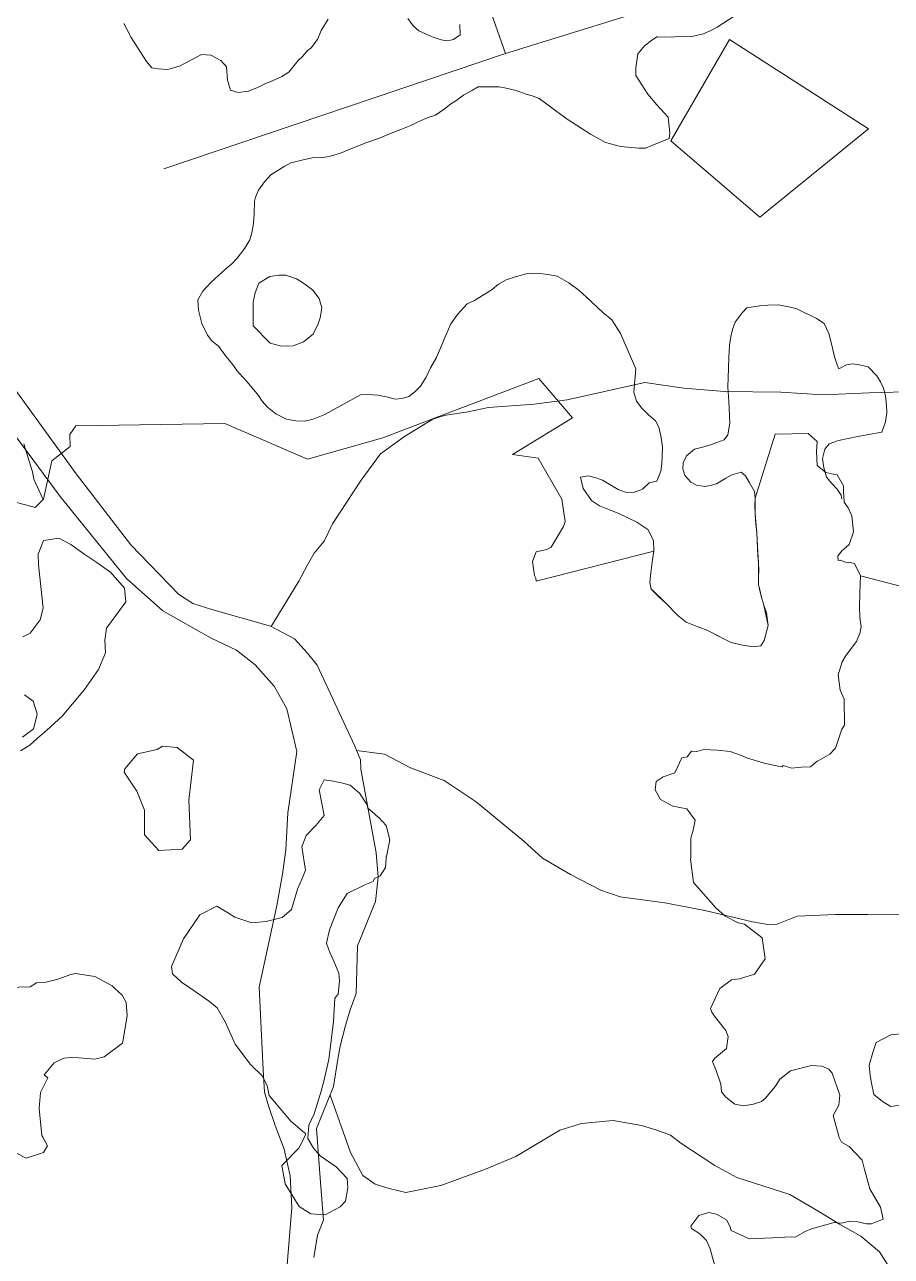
# Model space of a CAD drawing. Header units: metres. Extents: x 4652992 to 4879070, y 2074171 to 2309877.
# Drawn here: x 4654265.4 to 4654334.3, y 2307741.4 to 2307839.3 of the extents above; entities that cross this region are included whole.
import ezdxf

# ---------------------------------------------------------------- set-up
doc = ezdxf.new("R2010")
doc.units = ezdxf.units.M
doc.header["$MEASUREMENT"] = 0
for name, color, linetype, lineweight in [('Level 1', 2, 'Continuous', 0), ('Level 2', 6, 'Continuous', 0), ('Level 37', 3, 'Continuous', 0), ('Level 40', 1, 'Continuous', 0)]:
    doc.layers.add(name, color=color, linetype=linetype, lineweight=lineweight)

msp = doc.modelspace()

# ---------------------------------------------------------------- linework, layer by layer
at = {"layer": 'Level 1'}
for points in [[(4654337.298155, 2307810.164713, 1340), (4654332.516943, 2307810.050887, 1339), (4654328.81082, 2307809.885317, 1338), (4654325.483255, 2307810.100566, 1337), (4654321.01785, 2307810.13894, 1336), (4654317.784353, 2307810.397712, 1335), (4654314.676913, 2307810.87213, 1334), (4654308.493553, 2307809.481054, 1333), (4654305.876074, 2307809.135437, 1332), (4654302.252333, 2307808.876471, 1331), (4654300.470147, 2307808.501825, 1330), (4654298.869413, 2307808.257424, 1329.64), (4654298.381041, 2307808.138131, 1329.58), (4654297.819693, 2307807.946805, 1329.48), (4654295.584967, 2307806.567351, 1329), (4654293.673334, 2307805.178754, 1328), (4654292.140278, 2307803.092552, 1326), (4654289.844218, 2307799.627101, 1320), (4654289.183254, 2307798.256552, 1317), (4654288.406116, 2307797.297431, 1315), (4654287.841578, 2307796.327944, 1313.78), (4654287.179316, 2307795.072793, 1313), (4654284.975284, 2307791.460856, 1312.773216)], [(4654335.478091, 2307768.605532, 1339), (4654332.407717, 2307768.583925, 1337), (4654329.816897, 2307768.576906, 1335), (4654326.780276, 2307768.447085, 1333), (4654325.193728, 2307767.818728, 1332), (4654324.452883, 2307767.779116, 1331.66), (4654323.238711, 2307767.996279, 1331), (4654319.434695, 2307768.883913, 1329), (4654316.266909, 2307769.514284, 1327), (4654312.704104, 2307769.976504, 1325), (4654311.175112, 2307770.52289, 1324), (4654308.777102, 2307771.759524, 1322), (4654306.546328, 2307773.046877, 1320), (4654305.064272, 2307774.401491, 1319), (4654301.275332, 2307777.518313, 1317), (4654298.722475, 2307779.232912, 1316), (4654296.045901, 2307780.240298, 1315), (4654293.989321, 2307781.329287, 1314), (4654291.767519, 2307781.61249, 1313.0277)], [(4654334.147097, 2307740.458132, 1339), (4654333.319521, 2307741.777285, 1338), (4654331.841677, 2307743.002321, 1337), (4654330.13373, 2307743.95209, 1336), (4654328.516299, 2307744.964724, 1335), (4654326.210085, 2307746.329531, 1334), (4654321.97571, 2307747.666506, 1332), (4654320.23572, 2307748.621889, 1331), (4654317.540285, 2307750.394472, 1328), (4654316.720278, 2307751.027895, 1327), (4654315.641299, 2307751.429873, 1326), (4654314.418886, 2307751.820132, 1325), (4654312.149905, 2307752.21448, 1324), (4654309.642885, 2307751.974673, 1323), (4654307.912112, 2307751.438113, 1322), (4654304.4303, 2307749.343691, 1320), (4654302.019472, 2307748.335696, 1319), (4654298.468081, 2307747.032717, 1318), (4654295.690676, 2307746.470278, 1317), (4654294.343874, 2307746.802675, 1316.18), (4654293.235476, 2307747.138125, 1316), (4654292.262331, 2307747.830691, 1315.78), (4654291.288882, 2307749.654116, 1315), (4654289.658694, 2307754.228518, 1314.7314)]]:
    msp.add_polyline3d(points, dxfattribs=at)
at = {"layer": 'Level 2'}
for points in [[(4654286.097772, 2307738.787614, 1315.56), (4654286.629373, 2307745.300178, 1315.42), (4654286.484168, 2307747.802799, 1315.32), (4654286.011181, 2307749.921847, 1315.3), (4654285.300686, 2307751.79409, 1315.3), (4654284.781521, 2307753.303795, 1315.3), (4654284.438687, 2307754.453928, 1315.3), (4654284.345485, 2307756.241907, 1315), (4654284.034366, 2307762.798733, 1314), (4654285.436051, 2307769.293846, 1313.4), (4654285.866912, 2307771.790775, 1313.32), (4654286.14965, 2307773.713984, 1313.28), (4654286.296325, 2307776.653663, 1313.18), (4654287.008472, 2307781.538229, 1313), (4654286.216883, 2307784.926314, 1312.8), (4654285.224191, 2307786.715208, 1312.74), (4654283.697243, 2307788.408752, 1312.66), (4654282.220301, 2307789.582164, 1312.58), (4654280.199868, 2307790.538359, 1312.54), (4654276.369545, 2307792.718349, 1312.48), (4654273.476092, 2307795.285151, 1312.36), (4654268.19568, 2307801.796002, 1312), (4654259.85223, 2307813.063329, 1311.32)], [(4654288.358272, 2307741.317866, 1315.56), (4654288.655478, 2307743.079286, 1315.56), (4654289.137223, 2307744.295203, 1315.56), (4654288.903888, 2307747.272094, 1315.56), (4654288.590936, 2307751.577302, 1315), (4654289.93237, 2307754.908039, 1314.662505), (4654290.266376, 2307757.078663, 1314.662505), (4654290.460209, 2307758.104685, 1314.662505), (4654290.873974, 2307759.750515, 1314.662505), (4654291.268934, 2307760.99901, 1314.662505), (4654291.735873, 2307762.294979, 1314.662505), (4654291.850938, 2307766.092756, 1314), (4654293.263382, 2307769.614553, 1313.300143), (4654293.486071, 2307771.544953, 1313.300143), (4654293.322445, 2307773.490008, 1313.300143), (4654292.101604, 2307780.116878, 1313.085574), (4654292.08523, 2307780.875945, 1313.085574), (4654291.61571, 2307781.964498, 1313), (4654288.62153, 2307788.385844, 1312.773216), (4654287.865814, 2307789.337319, 1312.773216), (4654286.822997, 2307790.484367, 1312.773216), (4654284.911364, 2307791.494637, 1312.773216), (4654280.273499, 2307792.817588, 1312.513525), (4654278.750072, 2307793.288374, 1312.513525), (4654277.607556, 2307794.023225, 1312.513525), (4654273.825822, 2307797.957387, 1312.319655), (4654269.472446, 2307803.588698, 1312), (4654263.92032, 2307811.272377, 1311.589341)]]:
    msp.add_polyline3d(points, dxfattribs=at)
at = {"layer": 'Level 37', "extrusion": (-0.2380571444883622, -0.3757410176505633, 0.8956268662858244), "elevation": -1973933.017426, "flags": 128}
msp.add_lwpolyline([(2696479.591254, 3977594.69809), (2696490.752116, 3977584.896067), (2696472.710368, 3977560.031303)], dxfattribs=at)
at = {"layer": 'Level 37'}
for points in [[(4654303.522367, 2307836.978702, 1346.770273), (4654322.698398, 2307842.942044, 1355.490273), (4654353.584691, 2307851.632133, 1362.930273), (4654366.639489, 2307855.563065, 1364.510273), (4654375.434873, 2307860.383755, 1365.310273), (4654379.018281, 2307866.792882, 1365.050273), (4654379.378924, 2307874.423588, 1364.470273)], [(4654350.719743, 2307732.646542, 1351.8624), (4654352.679703, 2307734.968279, 1351.8624), (4654353.862864, 2307740.972952, 1350.9624), (4654354.436105, 2307744.610379, 1350.5624), (4654353.292347, 2307748.659387, 1350.8624), (4654353.048906, 2307753.647071, 1351.9624), (4654352.82482, 2307759.001394, 1353.2624), (4654352.922972, 2307767.077892, 1352.9624), (4654352.013634, 2307770.423436, 1352.9624), (4654349.670758, 2307776.476608, 1354.3624), (4654346.695481, 2307783.920607, 1355.3624), (4654344.708614, 2307788.000975, 1355.1624), (4654342.865265, 2307792.24554, 1354.7624), (4654335.275842, 2307794.579638, 1351.7624), (4654331.819073, 2307795.498065, 1350.6853)]]:
    msp.add_polyline3d(points, dxfattribs=at)
msp.add_3dface([(4654321.395027, 2307838.126577, 1353.32), (4654332.442731, 2307831.009659, 1352.14), (4654323.816979, 2307824.000521, 1348.32), (4654316.730305, 2307830.079469, 1348.54)], dxfattribs=at)
at = {"layer": 'Level 40', "color": 3, "elevation": 1324.2726, "flags": 128}
msp.add_lwpolyline([(4654278.439226, 2307777.655015), (4654278.805773, 2307780.837452), (4654277.517529, 2307781.838265), (4654276.33612, 2307781.968909), (4654275.903716, 2307781.694845), (4654274.343171, 2307781.354785), (4654273.354078, 2307780.15673), (4654273.299604, 2307779.888545), (4654274.299704, 2307778.387006), (4654274.923299, 2307776.867439), (4654274.900387, 2307774.918527), (4654276.044646, 2307773.667178), (4654277.912558, 2307773.772592), (4654278.563488, 2307774.506134), (4654278.439226, 2307777.655015)], dxfattribs=at)
at = {"layer": 'Level 40', "color": 3}
for points in [[(4654273.260126, 2307839.40244, 1342.52), (4654273.501212, 2307838.930299, 1342.52), (4654273.859857, 2307838.283304, 1342.8), (4654274.418288, 2307837.41485, 1343), (4654275.064918, 2307836.377359, 1343.16), (4654275.482155, 2307835.870315, 1343.36), (4654276.016452, 2307835.79476, 1343.6), (4654276.767951, 2307835.736792, 1343.6), (4654277.74225, 2307836.028736, 1343.64), (4654279.449886, 2307836.93318, 1343.64), (4654280.172027, 2307836.881029, 1343.68), (4654280.970798, 2307836.449948, 1343.76), (4654281.417394, 2307835.937088, 1343.8), (4654281.512186, 2307834.88769, 1343.8), (4654281.747675, 2307834.083225, 1343.8), (4654282.352507, 2307833.902757, 1343.8), (4654283.168445, 2307834.013894, 1344.04), (4654283.896184, 2307834.294068, 1344.36), (4654284.477131, 2307834.603328, 1344.64), (4654284.905564, 2307834.760935, 1345.08), (4654285.815176, 2307835.186946, 1345.84), (4654286.372611, 2307835.531177, 1345.96), (4654287.135058, 2307836.44103, 1346.48), (4654287.481138, 2307836.796827, 1346.88), (4654287.874117, 2307837.234269, 1347.48), (4654288.161605, 2307837.450115, 1347.92), (4654288.660075, 2307838.109151, 1347.96), (4654288.958883, 2307838.838062, 1348.08), (4654289.504128, 2307839.730328, 1348.44)], [(4654295.832719, 2307839.779785, 1348.52), (4654296.267621, 2307839.208617, 1348.44), (4654296.708245, 2307838.818188, 1348.44), (4654297.771241, 2307838.334753, 1348.56), (4654298.48766, 2307838.101863, 1348.68), (4654298.986752, 2307838.002971, 1348.84), (4654299.468055, 2307838.119789, 1349.08), (4654300.001979, 2307838.498991, 1349.08), (4654299.983692, 2307839.321044, 1349.36)], [(4654321.786997, 2307839.972067, 1355.76), (4654320.419843, 2307839.091096, 1354.68), (4654319.874101, 2307838.805172, 1354.44), (4654319.340053, 2307838.577556, 1354.32), (4654318.412652, 2307838.367256, 1354), (4654317.925378, 2307838.372869, 1353.84), (4654317.062417, 2307838.331674, 1353.64), (4654316.234661, 2307838.313815, 1353.4), (4654315.68867, 2307838.331063, 1353.16), (4654315.627626, 2307838.332991, 1353.151056)], [(4654315.627626, 2307838.332991, 1353.151056), (4654315.627626, 2307838.332991, 1352.231056), (4654315.208054, 2307838.030611, 1351.951056), (4654314.644738, 2307837.60843, 1351.871056), (4654314.126559, 2307836.969603, 1351.311056), (4654313.962324, 2307835.874793, 1351.111056), (4654313.954492, 2307835.253298, 1351.031056), (4654314.907056, 2307833.788371, 1350.551056), (4654315.626602, 2307832.933429, 1350.391056), (4654316.5292, 2307831.953129, 1349.671056), (4654316.662611, 2307830.710206, 1349.311056), (4654316.597983, 2307830.248335, 1349.111056), (4654315.231502, 2307829.688954, 1348.591056), (4654314.714824, 2307829.494864, 1348.551056), (4654314.204477, 2307829.477532, 1348.511056), (4654312.742892, 2307829.619424, 1348.431056), (4654311.557136, 2307829.943896, 1348.431056), (4654310.349561, 2307830.59906, 1348.431056), (4654308.507386, 2307831.795608, 1348.471056), (4654306.276789, 2307833.425316, 1348.391056), (4654305.80725, 2307833.607563, 1348.391056), (4654305.159989, 2307833.795433, 1348.391056), (4654304.438442, 2307834.057392, 1348.351056), (4654303.642108, 2307834.245195, 1348.391056), (4654303.097782, 2307834.353286, 1348.391056), (4654301.419779, 2307834.363272, 1348.56)], [(4654301.419779, 2307834.363272, 1348.56), (4654300.980134, 2307834.09178, 1348.56), (4654300.258366, 2307833.689174, 1348.24), (4654299.648185, 2307833.234145, 1347.88), (4654299.266775, 2307833.006597, 1347.36), (4654298.83262, 2307832.668251, 1346.96), (4654298.046413, 2307832.09654, 1346.44), (4654297.459495, 2307831.909712, 1346.24), (4654296.896088, 2307831.687913, 1346), (4654296.455962, 2307831.471999, 1345.8), (4654295.951272, 2307831.238566, 1345.68), (4654295.288096, 2307830.975911, 1345.44), (4654294.525152, 2307830.6724, 1345), (4654293.592029, 2307830.28136, 1344.6), (4654292.576678, 2307829.936925, 1344), (4654291.449864, 2307829.493327, 1343.12), (4654290.481536, 2307829.078951, 1342.72), (4654289.577647, 2307828.83368, 1342.72), (4654289.072833, 2307828.751832, 1342.72), (4654288.23923, 2307828.70482, 1342.52), (4654287.411598, 2307828.535375, 1341.68), (4654286.542914, 2307828.31344, 1341.36), (4654285.997172, 2307828.027517, 1341.12), (4654284.946864, 2307827.356574, 1340.04), (4654284.442423, 2307826.81997, 1339.68), (4654283.973311, 2307826.155116, 1339.2), (4654283.738942, 2307825.59531, 1338.64), (4654283.645269, 2307825.280437, 1338.2), (4654283.622628, 2307824.254308, 1338.16), (4654283.564533, 2307823.508014, 1338.16), (4654283.441875, 2307822.744201, 1338.16), (4654283.272069, 2307822.201915, 1337.96), (4654282.896879, 2307821.548763, 1337.52), (4654282.275254, 2307820.732256, 1337.24), (4654281.817711, 2307820.277295, 1337.04), (4654281.371862, 2307819.880642, 1336.96), (4654280.779346, 2307819.361489, 1336.76), (4654280.216188, 2307818.836519, 1336.36), (4654279.553386, 2307818.119107, 1335.96), (4654279.142991, 2307817.442619, 1335.88), (4654279.190636, 2307816.614749, 1335.88), (4654279.467425, 2307815.559602, 1335.72), (4654279.92024, 2307814.621138, 1335.56), (4654280.255249, 2307814.1607, 1335.36), (4654280.80746, 2307813.717849, 1334.92), (4654281.283538, 2307813.047585, 1334.8), (4654281.971095, 2307812.21417, 1334.68), (4654282.259081, 2307811.823673, 1334.4), (4654282.729188, 2307811.275841, 1334), (4654283.081737, 2307810.902864, 1333.76), (4654283.963234, 2307809.818835, 1333.76), (4654284.268884, 2307809.364214, 1333.76), (4654284.691968, 2307808.886324, 1333.72), (4654285.349918, 2307808.361897, 1333.64), (4654286.183894, 2307807.954153, 1333.64), (4654286.947212, 2307807.802907, 1333.64), (4654287.645841, 2307807.785727, 1333.68), (4654288.320834, 2307807.955103, 1333.72), (4654289.248111, 2307808.31699, 1333.8), (4654292.064771, 2307809.880741, 1334.04), (4654292.651814, 2307809.915984, 1334.36), (4654293.46203, 2307809.846382, 1335.08), (4654294.254705, 2307809.689318, 1336.08), (4654294.836026, 2307809.543821, 1337.4), (4654295.39371, 2307809.584881, 1338.28), (4654295.916065, 2307809.75419, 1338.32), (4654296.385425, 2307810.115872, 1338.32), (4654296.842968, 2307810.570833, 1338.32), (4654297.288568, 2307811.270658, 1338.32), (4654297.65194, 2307812.017087, 1338.56), (4654298.120927, 2307812.833527, 1338.96), (4654298.53692, 2307813.84234, 1339.6), (4654298.888474, 2307814.682048, 1340.36), (4654299.269386, 2307815.515939, 1341.36), (4654299.785397, 2307816.262436, 1342.16), (4654300.565508, 2307817.108165, 1342.2), (4654301.140608, 2307817.388272, 1342.2), (4654302.537121, 2307818.263426, 1342.2), (4654303.047533, 2307818.677598, 1342.24), (4654303.663685, 2307819.010195, 1342.24), (4654304.479499, 2307819.272918, 1342.56), (4654305.254261, 2307819.48315, 1342.64), (4654306.152428, 2307819.547682, 1342.72), (4654306.956797, 2307819.448926, 1342.84), (4654307.720114, 2307819.29768, 1343), (4654308.624625, 2307818.785023, 1343.12), (4654309.447032, 2307818.167386, 1343.24), (4654310.046266, 2307817.654593, 1343.36), (4654311.327086, 2307816.430817, 1343.52), (4654312.061418, 2307815.830631, 1343.56), (4654312.73156, 2307814.758168, 1343.6), (4654313.966726, 2307811.936891, 1343.8), (4654313.809733, 2307810.088642, 1344.48), (4654314.004045, 2307809.383272, 1344.68), (4654314.438947, 2307808.812104, 1344.72), (4654314.973617, 2307808.281792, 1344.72), (4654315.519981, 2307807.809787, 1344.72), (4654315.78458, 2307807.302675, 1344.76), (4654315.984863, 2307806.474873, 1344.76), (4654316.079407, 2307805.728647, 1344.76), (4654316.027657, 2307804.405164, 1344.76), (4654315.940079, 2307803.816273, 1344.76), (4654315.629577, 2307803.029055, 1344.76), (4654315.019147, 2307802.877198, 1344.76), (4654314.491194, 2307802.375564, 1344.76), (4654313.769302, 2307802.124544, 1344.76), (4654313.12939, 2307802.130089, 1344.76), (4654312.56561, 2307802.363047, 1344.76), (4654311.308674, 2307803.097096, 1344.76), (4654310.709689, 2307803.306717, 1344.76), (4654310.187086, 2307803.44058, 1344.88), (4654309.553144, 2307803.323693, 1344.96), (4654309.771093, 2307802.431767, 1345.16), (4654310.435263, 2307801.481736, 1345.28), (4654311.081396, 2307801.050588, 1345.32), (4654311.874196, 2307800.741939, 1345.36), (4654312.608279, 2307800.444924, 1345.44), (4654314.029547, 2307799.769251, 1345.72), (4654314.916517, 2307799.169133, 1345.72), (4654315.351668, 2307798.294793, 1345.72), (4654315.399313, 2307797.466923, 1345.72), (4654315.253267, 2307796.586495, 1345.72), (4654315.142427, 2307795.729403, 1345.8), (4654315.078485, 2307794.953956, 1346), (4654315.190445, 2307794.446776, 1346.12), (4654315.79565, 2307793.811552, 1346.28), (4654316.312656, 2307793.345364, 1346.32), (4654317.299768, 2307792.331345, 1346.44), (4654317.957719, 2307791.806918, 1346.68)], [(4654283.540859, 2307815.36495, 1335.071197), (4654283.538968, 2307815.954607, 1334.991197), (4654283.55877, 2307817.25012, 1334.931197), (4654283.709125, 2307817.990889, 1334.931197), (4654283.985192, 2307818.752047, 1334.931197), (4654284.868788, 2307819.286905, 1334.931197), (4654285.590898, 2307819.400508, 1334.991197), (4654286.134494, 2307819.38332, 1335.011197), (4654287.002029, 2307819.090326, 1335.031197), (4654287.477949, 2307818.814588, 1335.051197), (4654288.257305, 2307818.236894, 1335.071197), (4654288.782155, 2307817.528374, 1335.091197), (4654289.014702, 2307816.802297, 1335.111197), (4654288.867164, 2307816.00053, 1335.131197), (4654288.708493, 2307815.518277, 1335.131197), (4654288.315426, 2307814.704782, 1335.131197), (4654287.536905, 2307814.088638, 1335.131197), (4654286.715087, 2307813.78328, 1335.131197), (4654286.206473, 2307813.748199, 1335.131197), (4654285.680434, 2307813.777014, 1335.131197), (4654284.888758, 2307813.994518, 1335.131197), (4654283.540859, 2307815.36495, 1335.071197)], [(4654317.957719, 2307791.806918, 1346.88), (4654318.497987, 2307791.608931, 1347.2), (4654319.602035, 2307791.177985, 1347.36), (4654320.295066, 2307790.828481, 1347.48), (4654320.905869, 2307790.525581, 1347.52), (4654321.540184, 2307790.18771, 1347.68), (4654322.297654, 2307790.00731, 1347.76), (4654323.272327, 2307789.844498, 1347.76), (4654323.900422, 2307789.932231, 1347.76), (4654324.17012, 2307790.363787, 1347.68), (4654324.468556, 2307791.547454, 1347.68), (4654324.332711, 2307792.544361, 1347.56), (4654324.120858, 2307793.16227, 1347.56), (4654323.985387, 2307793.704421, 1347.52), (4654323.838222, 2307794.188263, 1347.52), (4654323.720291, 2307794.817875, 1347.52), (4654323.696282, 2307795.459188, 1347.52), (4654323.725267, 2307795.908128, 1347.28), (4654323.701258, 2307796.549441, 1347.12), (4654323.653862, 2307797.07414, 1347.12), (4654323.564294, 2307798.910619, 1346.92), (4654323.487415, 2307799.592721, 1346.84), (4654323.433923, 2307800.391437, 1346.72), (4654323.421608, 2307801.091058, 1346.6), (4654323.444622, 2307801.66243, 1346.48), (4654323.397225, 2307802.187129, 1346.4), (4654322.968046, 2307802.939036, 1346), (4654322.674089, 2307803.451965, 1345.68), (4654322.333358, 2307803.731664, 1345.2), (4654321.587955, 2307803.515614, 1344.68), (4654321.106776, 2307803.24721, 1344.64), (4654320.379162, 2307802.81545, 1344.64), (4654319.862654, 2307802.675295, 1344.48), (4654319.451761, 2307802.605149, 1344.04), (4654318.770672, 2307802.70979, 1343.56), (4654318.330172, 2307802.948634, 1343.32), (4654317.854219, 2307803.467311, 1343.2), (4654317.683542, 2307803.986125, 1343.04), (4654317.718374, 2307804.464219, 1342.8), (4654317.982102, 2307805.018207, 1342.6), (4654318.609823, 2307805.560696, 1342.64), (4654319.478507, 2307805.782631, 1342.92), (4654319.965657, 2307805.928603, 1343.4), (4654320.39409, 2307806.08621, 1343.64), (4654320.986855, 2307806.302192, 1344.08), (4654321.280065, 2307806.698777, 1344.28), (4654321.437804, 2307807.637513, 1344.36), (4654321.360055, 2307809.380714, 1344.4), (4654321.276956, 2307810.488419, 1344.52), (4654321.334429, 2307811.992641, 1344.96), (4654321.351347, 2307812.83803, 1345.12), (4654321.391653, 2307813.800034, 1345.24), (4654321.502617, 2307814.50554, 1345.44), (4654321.648912, 2307815.082797, 1345.56), (4654321.853922, 2307815.64842, 1345.72), (4654322.399291, 2307816.3891, 1345.88), (4654322.786424, 2307816.797388, 1345.88), (4654323.796052, 2307816.961083, 1346.04), (4654324.447659, 2307817.013845, 1346.12), (4654325.275415, 2307817.031704, 1346.2), (4654326.244241, 2307816.839738, 1346.24), (4654326.766844, 2307816.705875, 1346.28), (4654328.32321, 2307815.942809, 1346.56), (4654328.916473, 2307815.552448, 1346.6), (4654329.3046, 2307814.74805, 1346.88), (4654329.557878, 2307813.727874, 1347.72), (4654329.758162, 2307812.900072, 1347.72), (4654329.964168, 2307812.253009, 1347.92), (4654330.087697, 2307811.955723, 1348.44), (4654330.698002, 2307812.259166, 1348.44), (4654331.173458, 2307812.346831, 1348.8), (4654331.737114, 2307812.265458, 1348.84), (4654332.435867, 2307812.096693, 1348.84), (4654333.117454, 2307811.385709, 1349.04), (4654333.417257, 2307810.901934, 1349.16), (4654333.652497, 2307810.40064, 1349.24), (4654333.805633, 2307809.794365, 1349.28), (4654333.89433, 2307809.018986, 1349.4), (4654333.906522, 2307808.47095, 1349.44), (4654333.78971, 2307807.736291, 1349.48), (4654333.50272, 2307806.914102, 1349.48), (4654332.328759, 2307806.692031, 1349.52), (4654331.600895, 2307806.563443, 1349.48), (4654330.074759, 2307806.259593, 1349.2), (4654329.317661, 2307805.985235, 1349.08), (4654328.989246, 2307805.565314, 1348.92), (4654328.807871, 2307804.813134, 1348.84), (4654328.902415, 2307804.066908, 1348.84), (4654329.120239, 2307803.326567, 1348.84), (4654329.537475, 2307802.819524, 1348.84), (4654329.966406, 2307802.370788, 1348.84), (4654330.272056, 2307801.916167, 1348.84), (4654330.338356, 2307801.584109, 1348.898048)], [(4654263.715271, 2307801.584107, 1325.0701), (4654265.564196, 2307801.118111, 1324.9263), (4654266.221065, 2307800.92687, 1324.9263), (4654266.872315, 2307801.584107, 1322.4647), (4654267.53701, 2307804.62056, 1324.226), (4654269.000686, 2307805.766176, 1329.8287), (4654268.985893, 2307806.728773, 1329.8287), (4654269.453349, 2307807.427852, 1329.8287), (4654281.285914, 2307807.611372, 1333.8197), (4654287.865381, 2307804.769378, 1335.4314), (4654293.843729, 2307806.457313, 1335.4314), (4654297.52924, 2307807.8633, 1335.8477), (4654306.24533, 2307811.188405, 1336.8321), (4654308.934945, 2307808.040199, 1336.8321), (4654304.164876, 2307805.133979, 1344.6853), (4654306.184863, 2307804.832852, 1344.72), (4654308.086942, 2307801.584108, 1344.6853), (4654308.333402, 2307799.804723, 1344.6853), (4654308.215454, 2307799.405606, 1344.6853), (4654307.231509, 2307797.777979, 1344.6853), (4654306.895382, 2307797.598927, 1344.6853), (4654306.028444, 2307797.41208, 1344.9612), (4654305.738551, 2307796.621167, 1345.4531), (4654305.91143, 2307795.528899, 1345.72), (4654306.016467, 2307795.317898, 1345.72), (4654306.030394, 2307795.075673, 1345.72), (4654315.399292, 2307797.466919, 1345.72), (4654315.253296, 2307796.586487, 1345.72), (4654315.142517, 2307795.729492, 1345.8), (4654315.078491, 2307794.954102, 1346), (4654315.190491, 2307794.4469, 1346.12), (4654315.316834, 2307794.322872, 1346.1425), (4654316.26105, 2307793.395963, 1346.3108), (4654316.312683, 2307793.345276, 1346.32), (4654317.299683, 2307792.331482, 1346.44), (4654317.957703, 2307791.806885, 1346.88), (4654318.498108, 2307791.608887, 1347.2), (4654319.602112, 2307791.178101, 1347.36), (4654320.905884, 2307790.525696, 1347.52), (4654321.540283, 2307790.187683, 1347.68), (4654322.29773, 2307790.007324, 1347.76), (4654322.776478, 2307789.927328, 1347.76), (4654323.272278, 2307789.844483, 1347.76), (4654323.900513, 2307789.932312, 1347.76), (4654324.170105, 2307790.363892, 1347.68), (4654324.468689, 2307791.547486, 1347.68), (4654324.120911, 2307793.162293, 1347.56), (4654323.985474, 2307793.704529, 1347.52), (4654323.720276, 2307794.817871, 1347.52), (4654323.696289, 2307795.45929, 1347.52), (4654323.701294, 2307796.5495, 1347.12), (4654323.616948, 2307797.831765, 1347.0375), (4654323.56427, 2307798.910706, 1346.92), (4654323.433899, 2307800.39148, 1346.72), (4654323.444702, 2307801.662476, 1346.48), (4654325.026824, 2307806.741527, 1348.75), (4654327.660464, 2307806.810242, 1349.1853), (4654328.372693, 2307806.165132, 1349.1853), (4654328.328634, 2307805.385622, 1349.1853), (4654328.359996, 2307804.265099, 1349.1853), (4654329.06497, 2307803.700627, 1349.1853), (4654329.542154, 2307803.605558, 1349.1853), (4654329.960882, 2307803.522135, 1349.1853), (4654330.46325, 2307802.643357, 1349.1853), (4654330.470388, 2307802.223183, 1349.1853), (4654330.523723, 2307801.339529, 1349.1853), (4654330.845955, 2307800.901875, 1349.1853), (4654331.132614, 2307800.268314, 1349.1853), (4654331.265239, 2307798.980286, 1349.1853), (4654330.925629, 2307797.990829, 1349.1853), (4654330.297414, 2307797.448156, 1349.1853), (4654330.010926, 2307797.047015, 1349.1853), (4654330.052362, 2307796.714852, 1349.1853), (4654330.187171, 2307796.750061, 1349.1853), (4654330.629821, 2307796.584835, 1350.6853), (4654331.107743, 2307796.526417, 1350.6853), (4654331.340101, 2307796.480122, 1350.6853), (4654331.819073, 2307795.498065, 1350.6853), (4654331.749311, 2307794.133565, 1350.6853), (4654331.747991, 2307792.972494, 1350.6853), (4654331.75247, 2307792.240115, 1350.6853), (4654331.827049, 2307791.776443, 1350.6853), (4654331.865543, 2307791.489745, 1350.6853), (4654331.785923, 2307790.987519, 1349.6853), (4654331.491562, 2307790.280521, 1349.6853), (4654330.837768, 2307789.38813, 1349.1853), (4654330.617264, 2307789.106102, 1349.1853), (4654330.370946, 2307788.649744, 1349.1853), (4654330.05245, 2307787.612289, 1349.1853), (4654330.209011, 2307786.41165, 1349.1853), (4654330.526868, 2307785.701321, 1349.1853), (4654330.543807, 2307783.633258, 1349.1853), (4654330.328078, 2307783.299082, 1349.1853), (4654329.81795, 2307781.795037, 1349.1853), (4654329.709298, 2307781.690382, 1349.1853), (4654329.366081, 2307781.314099, 1349.1853), (4654328.443228, 2307780.791585, 1349.1853), (4654328.357953, 2307780.7557, 1349.1853), (4654327.837643, 2307780.317699, 1349.1853), (4654327.09103, 2307780.277823, 1347.1853), (4654326.34861, 2307780.211686, 1347.1853), (4654325.664884, 2307780.428222, 1345.1853), (4654325.59515, 2307780.307709, 1344.6853), (4654324.737715, 2307780.473892, 1343.6853), (4654324.14846, 2307780.59158, 1343.6853), (4654322.751882, 2307781.02929, 1343.6853), (4654322.349094, 2307781.218555, 1343.1853), (4654321.457854, 2307781.536493, 1342.1853), (4654320.426078, 2307781.637675, 1341.6853), (4654319.364388, 2307781.684651, 1340.6853), (4654318.812492, 2307781.523294, 1339.6853), (4654318.371702, 2307781.545994, 1339.1853), (4654318.048862, 2307781.118156, 1338.6853), (4654317.605672, 2307781.029924, 1338.1853), (4654317.068185, 2307779.847017, 1337.6853), (4654316.145016, 2307779.513287, 1336.1853), (4654315.574985, 2307779.134701, 1336.1853), (4654315.499095, 2307778.486938, 1336.1853), (4654315.926898, 2307777.7143, 1336.1853), (4654316.895287, 2307777.186728, 1336.1853), (4654318.005786, 2307776.965423, 1336.1853), (4654318.661949, 2307776.061254, 1336.1853), (4654318.520477, 2307775.269561, 1336.1853), (4654318.322015, 2307774.656599, 1336.1853), (4654318.327184, 2307773.042184, 1336.1853), (4654318.314871, 2307772.981402, 1336.1853), (4654318.545311, 2307771.112246, 1336.1853), (4654320.31333, 2307769.094263, 1336.1853), (4654321.054546, 2307768.447254, 1336.1853), (4654322.0945, 2307767.918539, 1336.1853), (4654322.588718, 2307767.819255, 1336.1853), (4654324.012576, 2307766.720542, 1336.1853), (4654324.235999, 2307765.061031, 1336.1853), (4654323.403331, 2307763.83636, 1336.1853), (4654322.186695, 2307763.45717, 1336.1853), (4654321.571749, 2307763.378613, 1336.1853), (4654320.645727, 2307762.699692, 1336.1853), (4654319.898714, 2307761.117182, 1336.1853), (4654320.004614, 2307760.819752, 1337.6853), (4654320.216578, 2307760.501697, 1337.6853), (4654321.110081, 2307759.347421, 1337.6853), (4654321.294119, 2307758.887391, 1337.6853), (4654321.170633, 2307757.915572, 1338.6853), (4654320.221676, 2307757.126026, 1338.6853), (4654320.064163, 2307756.905463, 1338.6853), (4654320.344345, 2307756.188436, 1338.6853), (4654320.726375, 2307755.083079, 1338.6853), (4654320.756, 2307754.485434, 1338.6853), (4654321.101942, 2307754.05194, 1339.6853), (4654321.825296, 2307753.494228, 1339.6853), (4654322.51409, 2307753.371389, 1339.6853), (4654323.301719, 2307753.515601, 1339.6853), (4654323.960156, 2307753.723948, 1339.6853), (4654324.239319, 2307753.948621, 1339.6853), (4654325.047264, 2307754.943246, 1340.1853), (4654325.413552, 2307755.495852, 1340.1853), (4654326.257937, 2307756.160839, 1340.1853), (4654327.908198, 2307756.564881, 1340.1853), (4654328.731406, 2307756.516852, 1340.1853), (4654329.311435, 2307756.279901, 1340.1853), (4654329.553445, 2307755.969924, 1340.1853), (4654330.170606, 2307754.219982, 1340.1853), (4654330.086757, 2307753.431785, 1340.1853), (4654329.644628, 2307752.604869, 1340.1853), (4654330.115925, 2307750.853024, 1341.1853), (4654330.316339, 2307750.483481, 1341.1853), (4654330.908478, 2307750.145722, 1341.1853), (4654331.958258, 2307749.039904, 1342.6853), (4654332.121783, 2307748.313463, 1342.6853), (4654332.564642, 2307746.774529, 1342.6853), (4654333.399813, 2307745.327075, 1342.6853), (4654333.629534, 2307744.368126, 1342.1853), (4654332.692034, 2307743.996348, 1341.6853), (4654332.301404, 2307744.004419, 1341.6853), (4654331.613323, 2307744.140764, 1341.6853), (4654330.944876, 2307744.193717, 1341.6853), (4654330.321685, 2307744.042306, 1341.6853), (4654329.733579, 2307744.096329, 1340.6853), (4654327.919369, 2307743.596173, 1340.6853), (4654327.425218, 2307743.38839, 1340.6853), (4654326.625305, 2307742.919225, 1340.1853), (4654326.296756, 2307742.949435, 1339.6853), (4654324.825278, 2307742.886772, 1339.6853), (4654322.958552, 2307742.805751, 1339.6853), (4654321.546103, 2307743.456047, 1339.6853), (4654321.430757, 2307743.794495, 1338.6853), (4654321.168437, 2307744.314935, 1338.6853), (4654320.366704, 2307744.760199, 1337.1853), (4654319.751313, 2307744.88287, 1337.1853), (4654318.971114, 2307744.65474, 1337.1853), (4654318.333503, 2307743.800523, 1337.6853), (4654318.377735, 2307743.613705, 1337.6853), (4654319.055239, 2307743.209084, 1337.6853), (4654319.586928, 2307742.670577, 1337.6853), (4654319.86503, 2307742.015325, 1337.6853), (4654320.310339, 2307740.33287, 1337.6853)], [(4654266.872336, 2307801.584106, 1322.464712), (4654266.843073, 2307801.626066, 1322.464712), (4654266.118727, 2307803.181488, 1322.504712), (4654266.018776, 2307803.754892, 1322.504712), (4654265.756479, 2307804.609638, 1322.504712), (4654265.329538, 2307805.995281, 1322.704712)], [(4654265.048217, 2307781.574069, 1329.1198), (4654265.799145, 2307782.045968, 1328.84), (4654266.418858, 2307782.587736, 1328.2895), (4654267.150138, 2307783.227038, 1327.64), (4654268.366269, 2307784.329663, 1325.64), (4654270.131503, 2307786.446871, 1324.44), (4654271.264887, 2307788.057184, 1323.24), (4654271.805342, 2307789.363498, 1322.04), (4654271.746294, 2307790.388892, 1322.04), (4654271.882396, 2307791.322023, 1322.04), (4654272.625454, 2307792.347561, 1322.04), (4654273.430298, 2307793.414099, 1322.04), (4654273.330258, 2307794.500896, 1322.04), (4654272.239786, 2307795.746511, 1323.24), (4654271.122689, 2307796.554999, 1323.24), (4654270.087433, 2307797.240646, 1323.24), (4654269.062595, 2307797.977469, 1323.24), (4654268.098785, 2307798.489085, 1323.24), (4654267.247291, 2307798.359436, 1323.24), (4654266.886717, 2307798.304535, 1323.24), (4654266.45259, 2307797.219308, 1323.24), (4654266.491375, 2307796.359386, 1323.24), (4654266.863488, 2307792.915189, 1325.64), (4654266.625589, 2307792.006604, 1325.64), (4654265.824163, 2307790.944733, 1325.64), (4654265.229513, 2307790.638331, 1325.64)], [(4654265.381487, 2307786.048435, 1333.4775), (4654266.064603, 2307785.538117, 1333.64), (4654266.34113, 2307784.595647, 1333.64), (4654266.37603, 2307784.476701, 1333.64), (4654266.089034, 2307783.324122, 1333.64), (4654265.223688, 2307782.668711, 1333.64)], [(4654288.141315, 2307744.792646, 1323.24), (4654289.280703, 2307744.709772, 1323.24), (4654290.468097, 2307745.338653, 1323.24), (4654290.895324, 2307745.782449, 1323.24), (4654291.064612, 2307746.854694, 1323.24), (4654291.020007, 2307747.584869, 1323.24), (4654290.151365, 2307748.527384, 1323.24), (4654288.884219, 2307749.405072, 1323.24), (4654288.329767, 2307749.996429, 1323.24), (4654287.894853, 2307750.763147, 1323.24), (4654287.982141, 2307751.844745, 1323.24), (4654288.401121, 2307752.722825, 1323.24), (4654288.961271, 2307754.534297, 1323.24), (4654289.154529, 2307755.333815, 1322.8608), (4654289.572787, 2307757.064164, 1322.04), (4654289.9417, 2307760.071781, 1322.04), (4654290.045703, 2307761.915335, 1320.44), (4654290.30674, 2307762.249169, 1320.44), (4654290.420718, 2307763.287561, 1320.44), (4654290.357161, 2307763.927235, 1320.44), (4654289.969022, 2307764.872746, 1320.44), (4654289.626772, 2307765.567945, 1320.44), (4654289.386829, 2307766.290971, 1320.44), (4654289.603114, 2307767.357096, 1320.44), (4654290.294977, 2307769.100006, 1320.44), (4654291.013321, 2307770.25888, 1320.44), (4654292.408976, 2307770.945168, 1320.44), (4654293.089165, 2307771.194658, 1320.44), (4654293.187118, 2307771.450667, 1320.84), (4654293.643012, 2307771.637832, 1320.84), (4654294.071888, 2307772.323509, 1320.84), (4654294.119978, 2307773.036869, 1320.84), (4654294.108764, 2307773.149671, 1320.84), (4654294.148165, 2307773.175839, 1320.84), (4654294.420635, 2307774.519186, 1320.84), (4654294.116696, 2307775.640016, 1320.84), (4654293.52373, 2307776.28831, 1320.84), (4654293.513774, 2307776.296973, 1320.84), (4654292.975471, 2307776.765359, 1320.84), (4654292.661647, 2307777.038422, 1320.84), (4654292.615787, 2307777.288518, 1320.84), (4654291.986383, 2307778.233195, 1320.84), (4654291.244797, 2307778.862887, 1320.84), (4654290.557905, 2307779.04797, 1320.84), (4654289.768779, 2307779.205239, 1320.84), (4654289.202353, 2307779.269936, 1320.84), (4654288.801093, 2307778.482491, 1320.84), (4654289.180846, 2307776.435848, 1322.84), (4654288.539631, 2307775.650214, 1322.84), (4654287.750103, 2307774.846044, 1322.84), (4654287.423644, 2307773.949562, 1322.84), (4654287.716125, 2307772.104768, 1324.44), (4654287.437084, 2307771.440592, 1324.44), (4654287.074381, 2307770.601129, 1324.44), (4654286.598774, 2307768.968334, 1324.44), (4654286.377346, 2307768.785963, 1324.44), (4654285.848143, 2307768.350105, 1324.44), (4654284.580289, 2307768.026918, 1324.44), (4654283.451674, 2307767.915929, 1324.44), (4654282.102496, 2307768.376805, 1324.44), (4654281.593856, 2307768.682601, 1324.724), (4654280.66959, 2307769.238274, 1325.24), (4654279.304328, 2307768.552401, 1328.44), (4654278.0019, 2307766.643648, 1331.24), (4654277.066684, 2307764.453384, 1332.04), (4654277.138492, 2307763.868489, 1332.04), (4654277.860675, 2307763.201501, 1332.04), (4654278.949212, 2307762.461481, 1332.04), (4654280.074282, 2307761.666619, 1332.04), (4654280.674959, 2307761.150911, 1332.04), (4654281.35293, 2307759.985193, 1332.04), (4654282.112365, 2307758.280042, 1333.64), (4654283.321818, 2307756.651827, 1334.84), (4654284.264471, 2307755.762745, 1333.64), (4654284.651462, 2307754.980776, 1333.24), (4654284.814335, 2307754.19996, 1333.24), (4654286.538752, 2307752.146598, 1333.24), (4654287.63597, 2307751.219538, 1333.9992), (4654287.69495, 2307751.169704, 1334.04), (4654287.693597, 2307751.117946, 1333.9796), (4654287.69028, 2307750.991062, 1333.8315), (4654287.169948, 2307750.01202, 1331.24), (4654285.836145, 2307748.621421, 1328.44), (4654286.090217, 2307747.159674, 1326.44), (4654287.197666, 2307745.365474, 1323.24), (4654288.141315, 2307744.792646, 1323.24)], [(4654263.921179, 2307750.032253, 1339.6853), (4654265.516222, 2307749.214696, 1339.6853), (4654266.884474, 2307749.654564, 1339.6853), (4654267.206892, 2307750.195298, 1339.6853), (4654266.829318, 2307750.886957, 1339.6853), (4654266.739656, 2307751.021642, 1339.6853), (4654266.527318, 2307753.158316, 1339.6853), (4654266.646536, 2307754.431333, 1339.6853), (4654267.239223, 2307755.6056, 1339.6853), (4654266.930751, 2307755.829966, 1338.6853), (4654267.736548, 2307756.787688, 1338.6853), (4654268.500565, 2307757.164908, 1338.6853), (4654269.006788, 2307757.213122, 1337.6853), (4654269.703332, 2307757.174869, 1337.6853), (4654270.965778, 2307757.066688, 1336.6853), (4654271.707451, 2307757.276429, 1336.6853), (4654273.169132, 2307758.362114, 1336.6853), (4654273.18863, 2307758.458102, 1336.6853), (4654273.519934, 2307760.541395, 1334.6853), (4654273.440224, 2307761.586037, 1334.6853), (4654273.132981, 2307762.167725, 1334.6853), (4654272.564213, 2307762.694711, 1334.1133), (4654272.328845, 2307762.912788, 1334.6853), (4654270.970518, 2307763.647735, 1334.6853), (4654269.435278, 2307763.900944, 1334.6853), (4654269.05108, 2307763.80745, 1335.6853), (4654267.948963, 2307763.414949, 1335.6853), (4654267.08497, 2307763.210075, 1335.6853), (4654266.319947, 2307763.135821, 1336.1853), (4654265.815201, 2307762.827552, 1337.1853), (4654264.016573, 2307762.778696, 1337.1853)], [(4654333.562267, 2307753.722604, 1342.84), (4654332.877428, 2307754.28059, 1342.84), (4654332.680551, 2307755.162788, 1342.84), (4654332.573448, 2307755.792927, 1342.84), (4654332.502785, 2307756.603108, 1342.84), (4654332.80252, 2307757.620416, 1342.84), (4654333.0567, 2307758.412642, 1342.84), (4654334.212965, 2307759.025059, 1342.84), (4654335.025284, 2307759.097286, 1342.84), (4654336.278675, 2307758.566522, 1342.84), (4654337.242806, 2307757.765622, 1342.84), (4654337.297047, 2307756.30804, 1342.04), (4654336.942801, 2307755.253618, 1342.04), (4654336.634559, 2307754.658774, 1342.04), (4654336.063648, 2307753.694367, 1342.04), (4654335.168836, 2307753.450807, 1342.04), (4654334.229334, 2307753.308653, 1342.84), (4654333.562267, 2307753.722604, 1342.84)]]:
    msp.add_polyline3d(points, dxfattribs=at)

doc.saveas('drawing.dxf')
